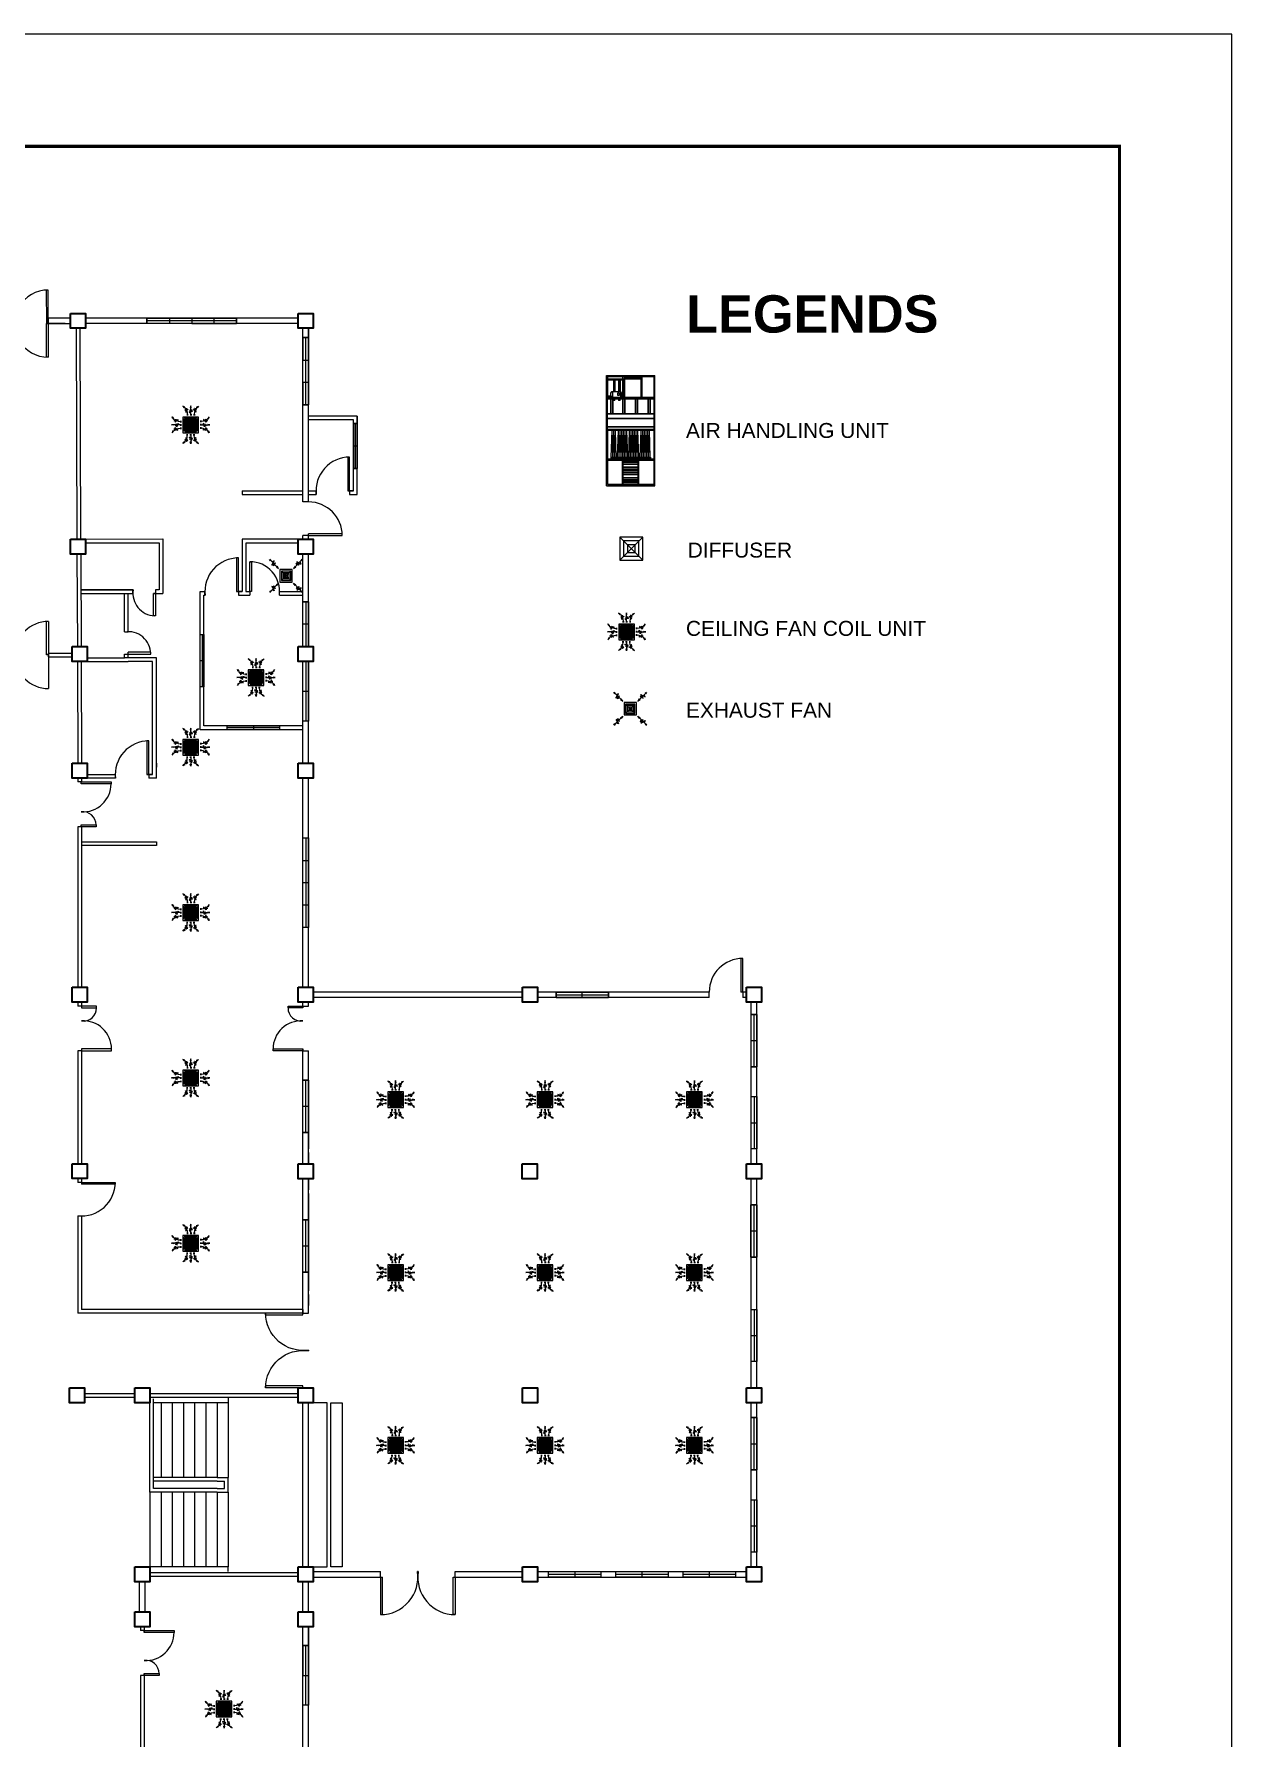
# Model space of a CAD drawing. Header units: millimetres. Extents: x 150 to 360, y 293 to 443.
# Drawn here: x 217.53 to 249.59, y 397.62 to 443.25 of the extents above; entities that cross this region are included whole.
import ezdxf

# ---------------------------------------------------------------- set-up
doc = ezdxf.new("R2010")
doc.units = ezdxf.units.MM
doc.header["$MEASUREMENT"] = 0
for name, color, linetype in [('.1', 1, 'Continuous'), ('AIR', 7, 'Continuous'), ('diffuser', 7, 'Continuous'), ('EQP', 7, 'Continuous'), ('Legends', 7, 'Continuous'), ('template', 7, 'Continuous')]:
    doc.layers.add(name, color=color, linetype=linetype)
doc.styles.get("Standard").update_dxf_attribs({"font": 'arial.ttf'})

# ---------------------------------------------------------------- blocks, each defined once
blk = doc.blocks.new('GRILL-C-IN')
at = {"layer": 'AIR', "ltscale": 3}
for p, q in [((-0.623, 0.601), (-0.674, 0.651)), ((-0.601, 0.623), (-0.651, 0.674)), ((-0.637, 0.637), (-0.3, 0.3)), ((0.637, 0.637), (0.3, 0.3)), ((0.601, 0.623), (0.651, 0.674)), ((0.623, 0.601), (0.674, 0.651)), ((-0.623, -0.601), (-0.674, -0.651)), ((-0.601, -0.623), (-0.651, -0.674)), ((-0.637, -0.637), (-0.3, -0.3)), ((0.637, -0.637), (0.3, -0.3)), ((0.601, -0.623), (0.651, -0.674)), ((0.623, -0.601), (0.674, -0.651))]:
    blk.add_line(p, q, dxfattribs=at)
at = {"layer": 'AIR'}
for p, q in [((-0.188, 0.187), (0.187, -0.188)), ((0.187, 0.187), (-0.188, -0.188))]:
    blk.add_line(p, q, dxfattribs=at)
at = {"layer": 'AIR', "ltscale": 3}
for points in [[(-0.362, 0.393), (-0.393, 0.362), (-0.3, 0.3)], [(0.393, 0.362), (0.362, 0.393), (0.3, 0.3)], [(-0.362, -0.393), (-0.393, -0.362), (-0.3, -0.3)], [(0.393, -0.362), (0.362, -0.393), (0.3, -0.3)]]:
    blk.add_lwpolyline(points, close=True, dxfattribs=at)
at = {"layer": 'AIR'}
for points in [[(-0.25, -0.25), (0.25, -0.25), (0.25, 0.25), (-0.25, 0.25)], [(-0.188, -0.188), (0.187, -0.188), (0.187, 0.187), (-0.188, 0.187)], [(-0.125, -0.125), (0.125, -0.125), (0.125, 0.125), (-0.125, 0.125)], [(-0.062, -0.062), (0.062, -0.062), (0.062, 0.062), (-0.062, 0.062)]]:
    blk.add_lwpolyline(points, close=True, dxfattribs=at)
at = {"layer": 'AIR', "ltscale": 3}
for points in [[(-0.441, 0.441), (-0.512, 0.404), (-0.432, 0.514), (-0.568, 0.43), (-0.477, 0.6), (-0.561, 0.561)], [(0.441, 0.441), (0.404, 0.512), (0.514, 0.432), (0.43, 0.568), (0.6, 0.477), (0.561, 0.561)], [(-0.441, -0.441), (-0.512, -0.404), (-0.432, -0.514), (-0.568, -0.43), (-0.477, -0.6), (-0.561, -0.561)], [(0.441, -0.441), (0.404, -0.512), (0.514, -0.432), (0.43, -0.568), (0.6, -0.477), (0.561, -0.561)]]:
    blk.add_spline(points, degree=3, dxfattribs=at)
for points in [[(-0.3, 0.3), (-0.362, 0.393), (-0.393, 0.362)], [(0.3, 0.3), (0.393, 0.362), (0.362, 0.393)], [(-0.3, -0.3), (-0.362, -0.393), (-0.393, -0.362)], [(0.3, -0.3), (0.393, -0.362), (0.362, -0.393)]]:
    blk.add_solid(points, dxfattribs=at)
blk = doc.blocks.new('FCU-13000P (CASSETTE SPLIT)')
at = {"layer": 'AIR', "ltscale": 3}
for p, q in [((0, 0.523), (0, 1)), ((-0.523, 0), (-1, 0)), ((-0.558, 0.193), (-0.487, 0.193)), ((-0.558, 0.162), (-0.487, 0.162)), ((-0.558, 0.016), (-0.487, 0.016)), ((-0.193, 0.558), (-0.193, 0.487)), ((-0.162, 0.558), (-0.162, 0.487)), ((-0.016, 0.558), (-0.016, 0.487)), ((0.016, 0.558), (0.016, 0.487)), ((0.162, 0.558), (0.162, 0.487)), ((0.193, 0.558), (0.193, 0.487)), ((0.558, 0.193), (0.487, 0.193)), ((0.558, 0.162), (0.487, 0.162)), ((0.558, 0.016), (0.487, 0.016)), ((0.523, 0), (1, 0)), ((-0.558, -0.016), (-0.487, -0.016)), ((-0.558, -0.162), (-0.487, -0.162)), ((-0.558, -0.193), (-0.487, -0.193)), ((-0.193, -0.558), (-0.193, -0.487)), ((-0.162, -0.558), (-0.162, -0.487)), ((-0.016, -0.558), (-0.016, -0.487)), ((0, -0.523), (0, -1)), ((0.016, -0.558), (0.016, -0.487)), ((0.162, -0.558), (0.162, -0.487)), ((0.193, -0.558), (0.193, -0.487)), ((0.558, -0.016), (0.487, -0.016)), ((0.558, -0.162), (0.487, -0.162)), ((0.558, -0.193), (0.487, -0.193))]:
    blk.add_line(p, q, dxfattribs=at)
at = {"layer": 'AIR'}
for p, q in [((0.295, -0.295), (-0.295, 0.295)), ((0.295, 0.295), (-0.295, -0.295))]:
    blk.add_line(p, q, dxfattribs=at)
at = {"layer": 'AIR', "ltscale": 3}
for points in [[(-0.335, 0.895), (-0.311, 0.932), (-0.416, 0.973)], [(-0.022, 0.89), (0.022, 0.89), (0, 1)], [(0.335, 0.895), (0.311, 0.932), (0.416, 0.973)], [(-0.89, 0.022), (-0.89, -0.022), (-1, 0)], [(-0.895, 0.335), (-0.932, 0.311), (-0.973, 0.416)], [(0.89, 0.022), (0.89, -0.022), (1, 0)], [(0.895, 0.335), (0.932, 0.311), (0.973, 0.416)], [(-0.895, -0.335), (-0.932, -0.311), (-0.973, -0.416)], [(-0.022, -0.89), (0.022, -0.89), (0, -1)], [(0.895, -0.335), (0.932, -0.311), (0.973, -0.416)], [(-0.335, -0.895), (-0.311, -0.932), (-0.416, -0.973)], [(0.335, -0.895), (0.311, -0.932), (0.416, -0.973)]]:
    blk.add_lwpolyline(points, close=True, dxfattribs=at)
at = {"layer": 'AIR'}
for points in [[(-0.323, 0.914, -0.171809), (-0.178, 0.558), (-0.178, 0.522)], [(0.323, 0.914, 0.171809), (0.178, 0.558), (0.178, 0.522)], [(-0.914, 0.323, 0.171809), (-0.558, 0.178), (-0.522, 0.178)], [(0.914, 0.323, -0.171809), (0.558, 0.178), (0.522, 0.178)], [(-0.914, -0.323, -0.171809), (-0.558, -0.178), (-0.522, -0.178)], [(-0.323, -0.914, 0.171809), (-0.178, -0.558), (-0.178, -0.522)], [(0.323, -0.914, -0.171809), (0.178, -0.558), (0.178, -0.522)], [(0.914, -0.323, 0.171809), (0.558, -0.178), (0.522, -0.178)]]:
    blk.add_lwpolyline(points, format="xyb", dxfattribs=at)
for points in [[(-0.41, -0.41), (0.41, -0.41), (0.41, 0.41), (-0.41, 0.41)], [(-0.373, 0.31), (-0.348, 0.31), (-0.348, -0.31), (-0.373, -0.31)], [(-0.31, 0.372), (0.31, 0.372), (0.31, 0.348), (-0.31, 0.348)], [(-0.26, -0.26), (0.26, -0.26), (0.26, 0.26), (-0.26, 0.26)], [(-0.21, -0.21), (0.21, -0.21), (0.21, 0.21), (-0.21, 0.21)], [(-0.16, -0.16), (0.16, -0.16), (0.16, 0.16), (-0.16, 0.16)], [(-0.11, -0.11), (0.11, -0.11), (0.11, 0.11), (-0.11, 0.11)], [(-0.06, -0.06), (0.06, -0.06), (0.06, 0.06), (-0.06, 0.06)], [(0.372, 0.31), (0.348, 0.31), (0.348, -0.31), (0.372, -0.31)], [(-0.31, -0.373), (0.31, -0.373), (0.31, -0.348), (-0.31, -0.348)]]:
    blk.add_lwpolyline(points, close=True, dxfattribs=at)
blk.add_lwpolyline([(-0.26, -0.31), (0.26, -0.31, 0.414214), (0.31, -0.26), (0.31, 0.26, 0.414214), (0.26, 0.31), (-0.26, 0.31, 0.414214), (-0.31, 0.26), (-0.31, -0.26, 0.414214)], format="xyb", close=True, dxfattribs=at)
at = {"layer": 'AIR', "ltscale": 3}
for points in [[(-0.84, 0.268), (-0.852, 0.231), (-0.882, 0.134), (-0.704, 0.422), (-0.903, -0.005), (-0.645, 0.358), (-0.678, 0.239), (-0.69, 0.199)], [(-0.268, 0.84), (-0.231, 0.852), (-0.134, 0.882), (-0.422, 0.704), (0.005, 0.903), (-0.358, 0.645), (-0.239, 0.678), (-0.199, 0.69)], [(0.268, 0.84), (0.231, 0.852), (0.134, 0.882), (0.422, 0.704), (-0.005, 0.903), (0.358, 0.645), (0.239, 0.678), (0.199, 0.69)], [(0.84, 0.268), (0.852, 0.231), (0.882, 0.134), (0.704, 0.422), (0.903, -0.005), (0.645, 0.358), (0.678, 0.239), (0.69, 0.199)], [(-0.84, -0.268), (-0.852, -0.231), (-0.882, -0.134), (-0.704, -0.422), (-0.903, 0.005), (-0.645, -0.358), (-0.678, -0.239), (-0.69, -0.199)], [(-0.268, -0.84), (-0.231, -0.852), (-0.134, -0.882), (-0.422, -0.704), (0.005, -0.903), (-0.358, -0.645), (-0.239, -0.678), (-0.199, -0.69)], [(0.268, -0.84), (0.231, -0.852), (0.134, -0.882), (0.422, -0.704), (-0.005, -0.903), (0.358, -0.645), (0.239, -0.678), (0.199, -0.69)], [(0.84, -0.268), (0.852, -0.231), (0.882, -0.134), (0.704, -0.422), (0.903, 0.005), (0.645, -0.358), (0.678, -0.239), (0.69, -0.199)]]:
    blk.add_open_spline(points, degree=3, knots=[0.0032834, 0.0032834, 0.0032834, 0.0032834, 0.0712567, 0.1924075, 0.3347111, 0.5062145, 0.5813292, 0.5813292, 0.5813292, 0.5813292], dxfattribs=at)
for points in [[(-0.8, 0), (-0.776, -0.077), (-0.755, 0.058), (-0.718, -0.098), (-0.663, 0.087), (-0.631, 0)], [(0, 0.8), (0.077, 0.776), (-0.058, 0.755), (0.098, 0.718), (-0.087, 0.663), (0, 0.631)], [(0.8, 0), (0.776, -0.077), (0.755, 0.058), (0.718, -0.098), (0.663, 0.087), (0.631, 0)], [(0, -0.8), (0.077, -0.776), (-0.058, -0.755), (0.098, -0.718), (-0.087, -0.663), (0, -0.631)]]:
    blk.add_spline(points, degree=3, dxfattribs=at)
for points in [[(-0.416, 0.973), (-0.335, 0.895), (-0.311, 0.932)], [(0, 1), (-0.022, 0.89), (0.022, 0.89)], [(0.416, 0.973), (0.335, 0.895), (0.311, 0.932)], [(-1, 0), (-0.89, 0.022), (-0.89, -0.022)], [(-0.973, 0.416), (-0.895, 0.335), (-0.932, 0.311)], [(1, 0), (0.89, 0.022), (0.89, -0.022)], [(0.973, 0.416), (0.895, 0.335), (0.932, 0.311)], [(-0.973, -0.416), (-0.895, -0.335), (-0.932, -0.311)], [(0, -1), (-0.022, -0.89), (0.022, -0.89)], [(0.973, -0.416), (0.895, -0.335), (0.932, -0.311)], [(-0.416, -0.973), (-0.335, -0.895), (-0.311, -0.932)], [(0.416, -0.973), (0.335, -0.895), (0.311, -0.932)]]:
    blk.add_solid(points, dxfattribs=at)
blk = doc.blocks.new('AC-S-12')
at = {"layer": 'diffuser'}
for p, q in [((-0.15, 0.15), (0.15, -0.15)), ((0.15, 0.15), (-0.15, -0.15)), ((-0.15, 0.15), (-0.15, -0.15)), ((0.15, 0.15), (-0.15, 0.15)), ((-0.1, 0.1), (-0.1, -0.1)), ((0.1, 0.1), (-0.1, 0.1)), ((-0.05, 0.05), (-0.05, -0.05)), ((0.05, 0.05), (-0.05, 0.05)), ((0.05, -0.05), (0.05, 0.05)), ((0.1, -0.1), (0.1, 0.1)), ((0.15, -0.15), (0.15, 0.15)), ((-0.15, -0.15), (0.15, -0.15)), ((-0.1, -0.1), (0.1, -0.1)), ((-0.05, -0.05), (0.05, -0.05))]:
    blk.add_line(p, q, dxfattribs=at)
for points in [[(-0.358, 0.358, 0, 0.0447, 0), (-0.295, 0.295, 0, 0, 0), (-0.15, 0.15, 0, 0, 0)], [(0.358, 0.358, 0, 0.0447, 0), (0.295, 0.295, 0, 0, 0), (0.15, 0.15, 0, 0, 0)], [(-0.358, -0.358, 0, 0.0447, 0), (-0.295, -0.295, 0, 0, 0), (-0.15, -0.15, 0, 0, 0)], [(0.358, -0.358, 0, 0.0447, 0), (0.295, -0.295, 0, 0, 0), (0.15, -0.15, 0, 0, 0)]]:
    blk.add_lwpolyline(points, format="xyseb", dxfattribs=at)
blk = doc.blocks.new('fcu')
at = {"layer": 'diffuser', "xscale": 2.052644456280903, "yscale": 2.052644456280903, "zscale": 2.052644456280903}
blk.add_blockref('AC-S-12', (0, 0), dxfattribs=at)

msp = doc.modelspace()

# ---------------------------------------------------------------- hatches: boundary and pattern name
at = {"layer": 'EQP'}
for points in [[(233.335, 434.062), (233.773, 434.062), (233.773, 434.035), (233.335, 434.035)], [(233.307, 433.853), (233.307, 433.545), (233.287, 433.545), (233.287, 433.853)]]:
    msp.add_hatch(color=256, dxfattribs=at).paths.add_polyline_path(points)

# ---------------------------------------------------------------- linework, layer by layer
at = {"layer": '.1', "color": 0}
msp.add_line((249.594, 443.251), (150.318, 443.251), dxfattribs=at)
at = {"color": 8, "lineweight": 13}
for p, q in [((217.907, 436.396), (217.857, 436.396)), ((217.857, 436.396), (217.858, 435.496)), ((217.907, 435.496), (217.907, 436.396)), ((217.858, 435.496), (217.907, 435.496)), ((217.858, 434.595), (217.858, 435.495)), ((217.858, 435.495), (217.908, 435.495)), ((217.907, 435.545), (217.907, 435.446)), ((217.907, 435.446), (217.907, 434.596)), ((217.908, 435.495), (217.908, 434.595)), ((217.908, 434.595), (217.858, 434.595)), ((225.977, 431.92), (225.927, 431.92)), ((225.927, 431.92), (225.927, 431.02)), ((225.977, 431.02), (225.977, 431.92)), ((225.777, 429.87), (224.877, 429.87)), ((225.777, 429.82), (225.777, 429.87)), ((224.877, 429.82), (225.777, 429.82)), ((223.002, 429.22), (222.952, 429.22)), ((222.952, 429.22), (222.952, 428.32)), ((223.002, 428.32), (223.002, 429.22)), ((223.302, 428.32), (223.302, 429.12)), ((223.302, 429.12), (223.352, 429.12)), ((223.352, 429.12), (223.352, 428.32)), ((220.777, 428.27), (220.727, 428.27)), ((220.727, 427.67), (220.727, 428.27)), ((220.777, 428.27), (220.777, 427.67)), ((223.352, 428.32), (223.302, 428.32)), ((220.777, 427.67), (220.727, 427.67)), ((217.864, 426.621), (217.864, 427.521)), ((217.914, 427.521), (217.914, 426.621)), ((220.652, 426.695), (220.052, 426.695)), ((220.652, 426.645), (220.652, 426.695)), ((217.914, 426.621), (217.864, 426.621)), ((217.914, 426.571), (217.914, 426.671)), ((217.914, 426.621), (217.914, 425.721)), ((220.052, 426.645), (220.652, 426.645)), ((220.602, 424.32), (220.552, 424.32)), ((220.552, 424.32), (220.552, 423.42)), ((220.602, 423.42), (220.602, 424.32)), ((220.602, 423.42), (220.552, 423.42)), ((218.802, 422.422), (218.802, 422.42)), ((236.502, 418.495), (236.452, 418.495)), ((236.452, 418.495), (236.452, 417.595)), ((236.502, 417.595), (236.502, 418.495)), ((218.802, 412.497), (219.702, 412.497)), ((219.702, 412.447), (218.802, 412.447)), ((219.702, 412.497), (219.702, 412.447)), ((226.802, 401.92), (226.802, 400.92)), ((226.852, 400.92), (226.852, 401.92)), ((228.752, 400.92), (228.752, 401.92)), ((228.802, 401.92), (228.802, 400.92)), ((226.802, 400.92), (226.852, 400.92)), ((228.802, 400.92), (228.752, 400.92))]:
    msp.add_line(p, q, dxfattribs=at)
at = {"color": 8, "lineweight": 25}
for p, q in [((217.858, 435.495), (218.502, 435.495)), ((218.358, 435.645), (217.908, 435.645)), ((218.502, 435.645), (217.908, 435.645)), ((217.908, 435.645), (217.908, 435.495)), ((218.358, 435.495), (217.908, 435.495)), ((218.652, 435.37), (218.676, 429.72)), ((218.752, 435.371), (218.776, 429.72)), ((224.602, 435.645), (218.902, 435.645)), ((224.602, 435.495), (218.902, 435.495)), ((224.727, 430.72), (224.727, 435.37)), ((224.877, 430.72), (224.877, 435.37)), ((224.877, 435.37), (224.877, 435.12)), ((226.177, 433.02), (224.877, 433.02)), ((226.077, 432.92), (224.877, 432.92)), ((226.077, 431.02), (226.077, 432.92)), ((226.177, 430.92), (226.177, 433.02)), ((223.102, 431.02), (224.727, 431.02)), ((223.102, 431.02), (223.102, 430.921)), ((223.102, 430.921), (224.727, 430.92)), ((224.877, 431.02), (225.077, 431.02)), ((224.877, 430.92), (225.082, 430.92)), ((225.077, 430.92), (225.077, 431.02)), ((225.927, 431.02), (226.077, 431.02)), ((226.077, 431.02), (225.977, 431.02)), ((225.977, 431.02), (225.977, 430.92)), ((225.977, 430.92), (226.177, 430.92)), ((224.877, 430.72), (224.727, 430.72)), ((224.877, 429.72), (224.877, 429.87)), ((218.776, 429.72), (220.977, 429.729)), ((218.902, 429.621), (220.877, 429.629)), ((220.877, 429.629), (220.877, 428.37)), ((220.977, 429.729), (220.977, 428.27)), ((224.602, 429.72), (223.102, 429.72)), ((223.102, 429.72), (223.102, 428.32)), ((224.602, 429.62), (223.202, 429.62)), ((223.202, 429.62), (223.202, 428.32)), ((224.727, 429.72), (224.727, 429.82)), ((224.877, 429.82), (224.727, 429.82)), ((218.678, 429.32), (218.688, 426.845)), ((218.778, 429.32), (218.788, 426.845)), ((218.778, 429.32), (218.782, 428.37)), ((224.727, 426.845), (224.727, 429.32)), ((224.877, 426.845), (224.877, 429.32)), ((218.782, 428.37), (220.185, 428.37)), ((220.185, 428.37), (218.782, 428.37)), ((218.782, 428.27), (220.177, 428.27)), ((219.952, 427.245), (219.952, 428.27)), ((220.052, 427.245), (220.052, 428.27)), ((220.177, 428.27), (220.177, 428.37)), ((220.727, 428.27), (220.977, 428.27)), ((220.877, 428.37), (220.777, 428.37)), ((220.877, 428.37), (220.777, 428.37)), ((220.777, 428.37), (220.777, 428.27)), ((221.977, 424.62), (221.977, 428.32)), ((221.977, 428.32), (222.102, 428.32)), ((222.077, 424.72), (222.077, 428.22)), ((222.077, 428.22), (222.107, 428.22)), ((222.077, 428.22), (222.107, 428.22)), ((222.102, 428.22), (222.102, 428.32)), ((223.102, 428.32), (223.002, 428.32)), ((223.002, 428.32), (223.002, 428.22)), ((223.002, 428.22), (223.302, 428.22)), ((223.202, 428.32), (223.302, 428.32)), ((223.302, 428.32), (223.302, 428.22)), ((224.096, 428.22), (224.727, 428.22)), ((224.102, 428.32), (224.727, 428.32)), ((219.952, 427.245), (220.052, 427.245)), ((220.052, 426.545), (220.052, 426.695)), ((217.914, 426.671), (218.552, 426.671)), ((217.914, 426.571), (218.552, 426.571)), ((218.69, 426.445), (218.702, 423.72)), ((218.79, 426.445), (218.791, 426.295)), ((218.79, 426.445), (218.802, 423.721)), ((218.952, 426.545), (219.952, 426.545)), ((218.952, 426.445), (220.052, 426.445)), ((219.952, 426.545), (219.952, 426.645)), ((219.952, 426.545), (219.952, 426.645)), ((219.952, 426.645), (220.052, 426.645)), ((220.052, 426.545), (219.952, 426.545)), ((220.802, 426.545), (220.052, 426.545)), ((220.702, 426.445), (220.052, 426.445)), ((220.702, 423.42), (220.702, 426.445)), ((220.802, 423.32), (220.802, 426.545)), ((224.727, 423.72), (224.727, 426.445)), ((224.877, 423.72), (224.877, 426.445)), ((224.727, 424.62), (221.977, 424.62)), ((224.727, 424.72), (222.077, 424.72)), ((224.727, 423.72), (224.727, 424.67)), ((218.702, 423.32), (218.702, 423.22)), ((218.802, 423.22), (218.702, 423.22)), ((218.802, 423.32), (218.802, 423.22)), ((218.952, 423.42), (219.702, 423.42)), ((219.707, 423.32), (218.952, 423.32)), ((219.702, 423.42), (219.702, 423.32)), ((220.702, 423.42), (220.602, 423.42)), ((220.602, 423.42), (220.602, 423.32)), ((220.802, 423.32), (220.602, 423.32)), ((224.727, 417.72), (224.727, 423.32)), ((224.727, 423.17), (224.727, 423.32)), ((224.877, 417.72), (224.877, 423.32)), ((224.877, 423.22), (224.877, 423.32)), ((218.702, 422.02), (218.702, 417.72)), ((218.802, 422.02), (218.702, 422.02)), ((218.802, 422.02), (218.802, 417.72)), ((218.802, 421.621), (220.802, 421.621)), ((220.802, 421.521), (218.802, 421.521)), ((220.802, 421.621), (220.802, 421.521)), ((230.602, 417.595), (225.002, 417.595)), ((235.602, 417.595), (231.002, 417.595)), ((235.602, 417.445), (235.602, 417.595)), ((236.602, 417.595), (236.502, 417.595)), ((236.502, 417.595), (236.502, 417.445)), ((218.702, 417.32), (218.702, 417.22)), ((218.802, 417.22), (218.702, 417.22)), ((218.802, 417.32), (218.802, 417.17)), ((218.802, 417.32), (218.802, 417.22)), ((224.727, 417.17), (224.727, 417.32)), ((224.727, 417.22), (224.877, 417.22)), ((224.877, 417.22), (224.877, 417.32)), ((230.602, 417.445), (225.002, 417.445)), ((235.602, 417.445), (231.002, 417.445)), ((236.602, 417.445), (236.502, 417.445)), ((236.727, 412.995), (236.727, 417.32)), ((236.877, 412.995), (236.877, 417.32)), ((218.702, 416.02), (218.702, 412.997)), ((218.802, 416.02), (218.702, 416.02)), ((218.802, 416.07), (218.802, 412.997)), ((224.727, 412.995), (224.727, 416.07)), ((224.727, 416.02), (224.877, 416.02)), ((224.877, 412.995), (224.877, 416.02)), ((218.702, 412.597), (218.702, 412.497)), ((218.802, 412.597), (218.802, 412.497)), ((224.727, 408.995), (224.727, 412.595)), ((224.877, 408.995), (224.877, 412.595)), ((236.727, 406.995), (236.727, 412.595)), ((236.877, 406.995), (236.877, 412.595)), ((218.802, 412.497), (218.702, 412.497)), ((218.702, 411.602), (218.702, 408.995)), ((218.702, 411.597), (218.802, 411.597)), ((218.802, 411.597), (218.802, 409.095)), ((224.727, 409.095), (218.802, 409.095)), ((224.727, 408.995), (218.802, 408.995)), ((224.727, 408.995), (224.877, 408.995)), ((218.877, 406.845), (220.227, 406.845)), ((218.877, 406.745), (220.227, 406.745)), ((220.627, 406.845), (224.602, 406.845)), ((220.627, 406.745), (224.602, 406.745)), ((224.727, 402.195), (224.727, 406.595)), ((224.877, 402.195), (224.877, 406.595)), ((236.727, 402.195), (236.727, 406.595)), ((236.877, 402.195), (236.877, 406.595)), ((220.627, 402.045), (224.602, 402.045)), ((225.002, 402.07), (226.802, 402.07)), ((226.802, 401.92), (226.802, 402.07)), ((228.802, 402.07), (230.602, 402.07)), ((228.802, 401.92), (228.802, 402.07)), ((231.002, 402.07), (236.602, 402.07)), ((220.352, 400.993), (220.352, 401.795)), ((220.502, 400.993), (220.502, 401.795)), ((220.627, 401.945), (224.602, 401.945)), ((224.727, 400.993), (224.727, 401.795)), ((224.877, 400.993), (224.877, 401.795)), ((225.002, 401.92), (226.852, 401.92)), ((228.752, 401.92), (230.602, 401.92)), ((231.002, 401.92), (236.602, 401.92)), ((220.377, 400.593), (220.377, 400.493)), ((220.477, 400.493), (220.377, 400.493)), ((220.477, 400.593), (220.477, 400.443)), ((220.477, 400.593), (220.477, 400.493)), ((224.727, 394.993), (224.727, 400.593)), ((224.877, 394.993), (224.877, 400.593)), ((224.877, 400.593), (224.877, 400.093)), ((220.477, 399.343), (220.477, 394.993)), ((220.377, 399.293), (220.377, 394.993)), ((220.477, 399.293), (220.377, 399.293))]:
    msp.add_line(p, q, dxfattribs=at)
at = {"color": 8, "lineweight": 9}
for p, q in [((221.752, 435.645), (220.552, 435.645)), ((220.552, 435.645), (220.552, 435.495)), ((222.952, 435.57), (220.552, 435.57)), ((221.152, 435.645), (221.152, 435.495)), ((221.752, 435.645), (221.752, 435.495)), ((221.752, 435.495), (222.952, 435.495)), ((222.352, 435.495), (222.352, 435.645)), ((222.952, 435.495), (222.952, 435.645)), ((224.877, 435.12), (224.727, 435.12)), ((224.727, 435.12), (224.727, 434.52)), ((224.802, 433.32), (224.802, 435.12)), ((224.727, 434.52), (224.877, 434.52)), ((224.877, 434.52), (224.877, 433.92)), ((224.877, 433.92), (224.727, 433.92)), ((224.727, 433.92), (224.727, 433.32)), ((224.727, 433.32), (224.877, 433.32)), ((226.177, 432.82), (226.077, 432.82)), ((226.077, 432.82), (226.077, 431.62)), ((226.127, 432.82), (226.127, 431.62)), ((226.077, 432.22), (226.177, 432.22)), ((226.077, 431.62), (226.177, 431.62)), ((224.467, 429.62), (223.967, 429.62)), ((224.877, 428.045), (224.727, 428.045)), ((224.802, 428.045), (224.802, 426.845)), ((224.877, 426.845), (224.877, 428.045)), ((221.977, 426.47), (221.977, 427.17)), ((221.977, 427.17), (222.077, 427.17)), ((222.027, 427.17), (222.027, 425.77)), ((222.077, 427.17), (222.077, 425.77)), ((224.877, 427.445), (224.727, 427.445)), ((221.977, 426.47), (222.077, 426.47)), ((224.802, 426.445), (224.802, 424.845)), ((224.877, 426.445), (224.877, 424.845)), ((222.077, 425.77), (221.977, 425.77)), ((224.877, 425.645), (224.727, 425.645)), ((222.702, 424.62), (222.702, 424.72)), ((224.102, 424.67), (222.702, 424.67)), ((224.102, 424.62), (222.702, 424.62)), ((223.402, 424.72), (224.102, 424.72)), ((223.402, 424.72), (223.402, 424.62)), ((224.102, 424.72), (224.102, 424.62)), ((224.877, 424.845), (224.727, 424.845)), ((224.727, 420.52), (224.727, 421.72)), ((224.727, 421.72), (224.877, 421.72)), ((224.802, 421.72), (224.802, 419.32)), ((224.727, 421.12), (224.877, 421.12)), ((224.877, 420.52), (224.727, 420.52)), ((224.877, 420.52), (224.877, 419.32)), ((224.877, 419.92), (224.727, 419.92)), ((224.877, 419.32), (224.727, 419.32)), ((231.502, 417.595), (231.502, 417.445)), ((232.202, 417.445), (232.202, 417.595)), ((232.902, 417.445), (232.902, 417.595)), ((231.502, 417.52), (232.902, 417.52)), ((231.502, 417.445), (232.902, 417.445)), ((236.877, 416.995), (236.727, 416.995)), ((236.802, 415.595), (236.802, 416.995)), ((236.727, 416.295), (236.877, 416.295)), ((236.727, 415.595), (236.877, 415.595)), ((224.877, 415.233), (224.727, 415.233)), ((224.802, 413.833), (224.802, 415.233)), ((224.727, 414.533), (224.877, 414.533)), ((224.877, 414.495), (224.877, 414.195)), ((236.717, 414.495), (236.717, 414.195)), ((236.727, 414.795), (236.877, 414.795)), ((236.802, 414.795), (236.802, 413.395)), ((224.877, 414.095), (224.877, 413.395)), ((236.717, 414.095), (236.717, 413.395)), ((236.727, 414.095), (236.877, 414.095)), ((224.727, 413.833), (224.877, 413.833)), ((224.877, 413.295), (224.877, 412.995)), ((236.877, 413.395), (236.727, 413.395)), ((224.877, 412.595), (224.877, 412.295)), ((224.877, 412.195), (224.877, 411.495)), ((236.877, 411.895), (236.727, 411.895)), ((236.802, 410.495), (236.802, 411.895)), ((224.877, 411.495), (224.727, 411.495)), ((224.802, 410.095), (224.802, 411.495)), ((224.877, 411.395), (224.877, 411.095)), ((236.717, 411.395), (236.717, 411.095)), ((236.727, 411.195), (236.877, 411.195)), ((224.727, 410.795), (224.877, 410.795)), ((224.877, 410.695), (224.877, 410.395)), ((224.877, 410.295), (224.877, 409.595)), ((236.727, 410.495), (236.877, 410.495)), ((224.727, 410.095), (224.877, 410.095)), ((224.877, 409.495), (224.877, 409.195)), ((236.727, 409.095), (236.877, 409.095)), ((236.802, 409.095), (236.802, 407.695)), ((236.727, 408.395), (236.877, 408.395)), ((236.877, 407.695), (236.727, 407.695)), ((220.727, 406.595), (220.727, 406.695)), ((222.727, 406.72), (222.727, 406.595)), ((220.627, 404.195), (220.627, 406.595)), ((220.727, 404.295), (220.727, 406.595)), ((222.727, 406.595), (220.727, 406.595)), ((220.927, 406.595), (220.927, 404.595)), ((221.227, 406.595), (221.227, 404.595)), ((221.527, 406.595), (221.527, 404.595)), ((221.827, 406.595), (221.827, 404.595)), ((222.127, 406.595), (222.127, 404.595)), ((222.427, 406.595), (222.427, 404.595)), ((222.727, 406.595), (222.727, 404.595)), ((225.377, 406.595), (225.002, 406.595)), ((225.377, 402.195), (225.377, 406.595)), ((225.477, 402.195), (225.477, 406.595)), ((225.477, 406.595), (225.777, 406.595)), ((225.777, 406.595), (225.777, 402.195)), ((236.877, 406.195), (236.727, 406.195)), ((236.802, 404.795), (236.802, 406.195)), ((236.727, 405.495), (236.877, 405.495)), ((236.727, 404.795), (236.877, 404.795)), ((222.427, 404.595), (220.727, 404.595)), ((222.427, 404.495), (220.727, 404.495)), ((222.427, 404.595), (222.727, 404.595)), ((222.427, 404.495), (222.627, 404.495)), ((222.627, 404.295), (222.627, 404.495)), ((222.727, 404.495), (222.727, 404.595)), ((222.727, 404.295), (222.727, 404.495)), ((222.427, 404.195), (220.627, 404.195)), ((220.627, 404.195), (220.627, 402.195)), ((222.427, 404.295), (220.727, 404.295)), ((220.927, 404.195), (220.927, 402.195)), ((221.227, 404.195), (221.227, 402.195)), ((221.527, 404.195), (221.527, 402.195)), ((221.827, 404.195), (221.827, 402.195)), ((222.127, 404.195), (222.127, 402.195)), ((222.427, 404.295), (222.627, 404.295)), ((222.427, 404.195), (222.427, 402.195)), ((222.427, 404.195), (222.727, 404.195)), ((222.727, 404.195), (222.727, 404.295)), ((222.727, 404.195), (222.727, 402.195)), ((236.727, 403.995), (236.877, 403.995)), ((236.802, 403.995), (236.802, 402.595)), ((236.727, 403.295), (236.877, 403.295)), ((236.877, 402.595), (236.727, 402.595)), ((222.727, 402.195), (220.627, 402.195)), ((222.727, 402.07), (222.727, 402.195)), ((224.877, 402.195), (225.377, 402.195)), ((225.777, 402.195), (225.477, 402.195)), ((231.302, 401.92), (231.302, 402.07)), ((232.002, 402.07), (232.002, 401.92)), ((232.702, 402.07), (232.702, 401.92)), ((232.702, 402.07), (233.102, 402.07)), ((233.102, 401.92), (233.102, 402.07)), ((233.802, 402.07), (233.802, 401.92)), ((234.502, 402.07), (234.502, 401.92)), ((234.902, 401.92), (234.902, 402.07)), ((235.602, 402.07), (235.602, 401.92)), ((236.302, 402.07), (236.302, 401.92)), ((232.702, 401.995), (231.302, 401.995)), ((234.502, 401.995), (233.102, 401.995)), ((236.302, 401.995), (234.902, 401.995)), ((224.877, 400.093), (224.727, 400.093)), ((224.727, 400.093), (224.727, 399.293)), ((224.802, 398.493), (224.802, 400.093)), ((224.727, 399.293), (224.877, 399.293)), ((224.877, 399.293), (224.877, 398.493)), ((224.877, 398.493), (224.727, 398.493))]:
    msp.add_line(p, q, dxfattribs=at)
at = {"color": 8, "lineweight": -2}
for p, q in [((226.177, 433.02), (226.177, 432.82)), ((225.082, 430.92), (225.077, 430.92)), ((220.877, 429.729), (220.877, 429.729)), ((222.107, 428.22), (222.102, 428.22)), ((222.952, 428.32), (223.102, 428.32)), ((219.952, 427.387), (219.952, 427.395)), ((218.69, 426.445), (218.691, 426.345)), ((220.802, 423.721), (220.802, 423.621)), ((220.552, 423.42), (220.702, 423.42)), ((236.602, 417.595), (236.452, 417.595)), ((236.717, 413.295), (236.717, 412.995)), ((218.802, 412.597), (218.802, 412.447)), ((218.702, 411.602), (218.702, 411.597)), ((218.802, 408.995), (218.702, 408.995)), ((224.727, 408.995), (223.727, 408.995)), ((224.727, 409.095), (224.727, 408.995)), ((224.727, 406.995), (223.727, 406.995)), ((227.791, 402.07), (227.813, 402.07)), ((227.813, 402.07), (227.791, 402.07))]:
    msp.add_line(p, q, dxfattribs=at)
at = {"color": 8, "lineweight": 35}
for points in [[(218.502, 435.77), (218.902, 435.77), (218.902, 435.37), (218.502, 435.37)], [(224.602, 435.77), (225.002, 435.77), (225.002, 435.37), (224.602, 435.37)], [(218.502, 429.72), (218.902, 429.72), (218.902, 429.32), (218.502, 429.32)], [(224.602, 429.72), (225.002, 429.72), (225.002, 429.32), (224.602, 429.32)], [(218.552, 426.845), (218.952, 426.845), (218.952, 426.445), (218.552, 426.445)], [(224.602, 426.845), (225.002, 426.845), (225.002, 426.445), (224.602, 426.445)], [(218.552, 423.72), (218.952, 423.72), (218.952, 423.32), (218.552, 423.32)], [(224.602, 423.72), (225.002, 423.72), (225.002, 423.32), (224.602, 423.32)], [(218.552, 417.72), (218.952, 417.72), (218.952, 417.32), (218.552, 417.32)], [(224.602, 417.72), (225.002, 417.72), (225.002, 417.32), (224.602, 417.32)], [(230.602, 417.72), (231.002, 417.72), (231.002, 417.32), (230.602, 417.32)], [(236.602, 417.72), (237.002, 417.72), (237.002, 417.32), (236.602, 417.32)], [(218.552, 412.997), (218.952, 412.997), (218.952, 412.597), (218.552, 412.597)], [(224.602, 412.995), (225.002, 412.995), (225.002, 412.595), (224.602, 412.595)], [(230.597, 412.995), (230.997, 412.995), (230.997, 412.595), (230.597, 412.595)], [(236.602, 412.995), (237.002, 412.995), (237.002, 412.595), (236.602, 412.595)], [(218.477, 406.995), (218.877, 406.995), (218.877, 406.595), (218.477, 406.595)], [(220.227, 406.995), (220.627, 406.995), (220.627, 406.595), (220.227, 406.595)], [(224.602, 406.995), (225.002, 406.995), (225.002, 406.595), (224.602, 406.595)], [(230.602, 406.995), (231.002, 406.995), (231.002, 406.595), (230.602, 406.595)], [(236.602, 406.995), (237.002, 406.995), (237.002, 406.595), (236.602, 406.595)], [(220.227, 402.195), (220.627, 402.195), (220.627, 401.795), (220.227, 401.795)], [(224.602, 402.195), (225.002, 402.195), (225.002, 401.795), (224.602, 401.795)], [(230.602, 402.195), (231.002, 402.195), (231.002, 401.795), (230.602, 401.795)], [(236.602, 402.195), (237.002, 402.195), (237.002, 401.795), (236.602, 401.795)], [(220.227, 400.993), (220.627, 400.993), (220.627, 400.593), (220.227, 400.593)], [(224.602, 400.993), (225.002, 400.993), (225.002, 400.593), (224.602, 400.593)]]:
    msp.add_lwpolyline(points, close=True, dxfattribs=at)
at = {"color": 8, "lineweight": 9}
for points in [[(220.552, 435.645), (222.952, 435.645), (222.952, 435.495), (220.552, 435.495)], [(224.727, 435.12), (224.877, 435.12), (224.877, 433.32), (224.727, 433.32)], [(226.077, 432.82), (226.177, 432.82), (226.177, 431.62), (226.077, 431.62)], [(224.727, 428.045), (224.877, 428.045), (224.877, 426.845), (224.727, 426.845)], [(221.977, 427.17), (222.077, 427.17), (222.077, 425.77), (221.977, 425.77)], [(224.727, 426.445), (224.877, 426.445), (224.877, 424.845), (224.727, 424.845)], [(222.702, 424.72), (224.102, 424.72), (224.102, 424.62), (222.702, 424.62)], [(224.727, 421.72), (224.877, 421.72), (224.877, 419.32), (224.727, 419.32)], [(231.502, 417.595), (232.902, 417.595), (232.902, 417.445), (231.502, 417.445)], [(236.727, 416.995), (236.877, 416.995), (236.877, 415.595), (236.727, 415.595)], [(224.727, 415.233), (224.877, 415.233), (224.877, 413.833), (224.727, 413.833)], [(236.727, 414.795), (236.877, 414.795), (236.877, 413.395), (236.727, 413.395)], [(236.717, 411.895), (236.877, 411.895), (236.877, 410.495), (236.717, 410.495)], [(224.727, 411.495), (224.877, 411.495), (224.877, 410.095), (224.727, 410.095)], [(236.727, 409.095), (236.877, 409.095), (236.877, 407.695), (236.727, 407.695)], [(236.727, 406.195), (236.877, 406.195), (236.877, 404.795), (236.727, 404.795)], [(236.727, 403.995), (236.877, 403.995), (236.877, 402.595), (236.727, 402.595)], [(231.302, 402.07), (232.702, 402.07), (232.702, 401.92), (231.302, 401.92)], [(233.102, 402.07), (234.502, 402.07), (234.502, 401.92), (233.102, 401.92)], [(234.902, 402.07), (236.302, 402.07), (236.302, 401.92), (234.902, 401.92)], [(224.727, 400.093), (224.877, 400.093), (224.877, 398.493), (224.727, 398.493)]]:
    msp.add_lwpolyline(points, close=True, dxfattribs=at)
at = {"color": 8, "lineweight": 13, "ltscale": 0.03}
for points in [[(218.791, 423.17), (218.791, 423.22), (219.591, 423.22), (219.591, 423.17)], [(218.791, 422.02), (218.791, 422.07), (219.191, 422.07), (219.191, 422.02)], [(218.802, 417.22), (218.802, 417.17), (219.202, 417.17), (219.202, 417.22)], [(224.727, 417.22), (224.727, 417.17), (224.327, 417.17), (224.327, 417.22)], [(218.802, 416.07), (218.802, 416.02), (219.602, 416.02), (219.602, 416.07)], [(224.727, 416.07), (224.727, 416.02), (223.927, 416.02), (223.927, 416.07)], [(220.477, 400.443), (220.477, 400.493), (221.277, 400.493), (221.277, 400.443)], [(220.477, 399.293), (220.477, 399.343), (220.877, 399.343), (220.877, 399.293)]]:
    msp.add_lwpolyline(points, close=True, dxfattribs=at)
at = {"color": 8, "lineweight": 13}
msp.add_lwpolyline([(224.727, 406.995), (224.727, 407.045), (223.727, 407.045), (223.727, 406.995, -0.459034), (224.877, 407.983), (224.877, 408.006), (224.877, 407.983), (224.877, 408.006, -0.459034), (223.727, 408.995), (223.727, 408.945), (224.727, 408.945), (224.727, 408.995)], format="xyb", dxfattribs=at)
for centre, radius, start, end in [((217.907, 435.496), 0.9, 90, 270.0009), ((225.977, 431.02), 0.9, 90, 186.3794), ((224.877, 429.82), 0.9, 0, 90), ((223.002, 428.32), 0.9, 90, 186.3794), ((223.302, 428.32), 0.8, 352.8192, 90), ((220.777, 428.27), 0.601, 170.4143, 267.6141), ((217.914, 426.621), 0.9, 90, 270), ((220.052, 426.645), 0.6, 0, 99.5941), ((220.602, 423.42), 0.9, 90, 186.3794), ((236.502, 417.595), 0.9, 90, 180), ((218.802, 412.497), 0.9, 263.6206, 0), ((226.802, 401.92), 1, 270, 8.6269), ((228.802, 401.92), 1, 171.3731, 270)]:
    msp.add_arc(centre, radius, start, end, dxfattribs=at)
at = {"color": 8, "lineweight": 13, "ltscale": 0.03}
for centre, radius, start, end in [((218.839, 423.17), 0.752, 266.3048, 0), ((218.837, 422.07), 0.353, 0, 97.6281), ((218.849, 417.17), 0.353, 262.3719, 0), ((224.68, 417.17), 0.353, 180, 277.6281), ((218.85, 416.07), 0.752, 0, 93.6952), ((224.678, 416.07), 0.752, 86.3048, 180), ((220.525, 400.443), 0.752, 266.3048, 0), ((220.524, 399.343), 0.353, 0, 97.6281)]:
    msp.add_arc(centre, radius, start, end, dxfattribs=at)
at = {"layer": 'EQP'}
for p, q in [((232.85, 434.105), (234.15, 434.105)), ((232.85, 431.155), (232.85, 434.105)), ((232.876, 434.082), (234.129, 434.082)), ((232.876, 431.183), (232.876, 434.082)), ((233.335, 434.074), (232.882, 434.074)), ((232.882, 434.074), (232.882, 433.481)), ((233.773, 434.011), (232.882, 434.011)), ((233.038, 433.998), (232.882, 433.998)), ((233.038, 433.995), (232.882, 433.995)), ((233.038, 433.98), (232.882, 433.98)), ((233.038, 434.011), (233.038, 433.68)), ((233.057, 433.68), (233.057, 434.011)), ((233.059, 433.68), (233.059, 434.011)), ((233.078, 434.011), (233.078, 433.68)), ((233.177, 433.998), (233.078, 433.998)), ((233.177, 433.995), (233.078, 433.995)), ((233.177, 433.98), (233.078, 433.98)), ((233.177, 434.011), (233.177, 433.68)), ((233.196, 433.68), (233.196, 434.011)), ((233.198, 433.68), (233.198, 434.011)), ((233.217, 434.011), (233.217, 433.68)), ((233.316, 433.998), (233.217, 433.998)), ((233.316, 433.995), (233.217, 433.995)), ((233.316, 433.98), (233.217, 433.98)), ((233.277, 434.074), (233.277, 434.011)), ((233.277, 433.98), (233.277, 433.611)), ((233.316, 434.011), (233.316, 433.527)), ((233.335, 434.074), (233.335, 433.527)), ((233.773, 434.074), (233.773, 433.527)), ((234.121, 434.074), (233.773, 434.074)), ((233.799, 434.074), (233.799, 433.527)), ((234.121, 434.074), (234.121, 433.481)), ((234.129, 431.183), (234.129, 434.082)), ((234.15, 431.155), (234.15, 434.105)), ((232.882, 433.564), (232.965, 433.564)), ((232.882, 433.558), (232.968, 433.558)), ((232.882, 433.554), (232.97, 433.554)), ((232.882, 433.545), (232.976, 433.545)), ((232.882, 433.527), (234.121, 433.527)), ((232.962, 433.633), (232.962, 433.574)), ((232.962, 433.633), (232.962, 433.574)), ((232.997, 433.68), (233.231, 433.68)), ((233.014, 433.68), (233.014, 433.527)), ((233.014, 433.68), (233.014, 433.527)), ((233.014, 433.68), (233.231, 433.68)), ((233.038, 433.527), (233.038, 433.434)), ((233.057, 433.434), (233.057, 433.527)), ((233.059, 433.434), (233.059, 433.527)), ((233.078, 433.434), (233.078, 433.527)), ((233.177, 433.527), (233.177, 433.434)), ((233.196, 433.434), (233.196, 433.527)), ((233.198, 433.434), (233.198, 433.527)), ((233.217, 433.434), (233.217, 433.527)), ((233.231, 433.68), (233.231, 433.527)), ((233.231, 433.68), (233.231, 433.527)), ((233.316, 433.545), (233.243, 433.545)), ((233.316, 433.554), (233.247, 433.554)), ((233.316, 433.558), (233.248, 433.558)), ((233.316, 433.564), (233.25, 433.564)), ((233.251, 433.633), (233.251, 433.574)), ((233.251, 433.633), (233.251, 433.574)), ((233.287, 433.611), (233.251, 433.611)), ((233.287, 433.597), (233.251, 433.597)), ((233.038, 433.481), (232.876, 433.481)), ((234.129, 433.079), (232.876, 433.079)), ((234.129, 433.071), (232.876, 433.071)), ((233.038, 433.473), (232.882, 433.473)), ((232.971, 433.079), (232.971, 433.473)), ((232.978, 433.079), (232.978, 433.473)), ((233.025, 433.079), (233.025, 433.473)), ((233.032, 433.079), (233.032, 433.473)), ((233.078, 433.434), (233.038, 433.434)), ((233.177, 433.481), (233.078, 433.481)), ((233.177, 433.473), (233.078, 433.473)), ((233.217, 433.434), (233.177, 433.434)), ((234.129, 433.481), (233.217, 433.481)), ((234.123, 433.473), (233.217, 433.473)), ((233.292, 433.079), (233.292, 433.473)), ((233.3, 433.079), (233.3, 433.473)), ((233.346, 433.079), (233.346, 433.473)), ((233.353, 433.079), (233.353, 433.473)), ((233.632, 433.079), (233.632, 433.473)), ((233.639, 433.079), (233.639, 433.473)), ((233.685, 433.079), (233.685, 433.473)), ((233.693, 433.079), (233.693, 433.473)), ((233.967, 433.079), (233.967, 433.473)), ((233.975, 433.079), (233.975, 433.473)), ((234.021, 433.079), (234.021, 433.473)), ((234.029, 433.079), (234.029, 433.473)), ((234.129, 432.958), (232.876, 432.958)), ((234.129, 432.734), (232.876, 432.734)), ((234.129, 432.662), (232.876, 432.662)), ((234.129, 432.66), (232.876, 432.66)), ((234.129, 432.95), (232.882, 432.95)), ((234.129, 432.948), (232.882, 432.948)), ((234.129, 432.725), (232.882, 432.725)), ((234.129, 432.723), (232.882, 432.723)), ((232.882, 432.635), (232.882, 431.193)), ((234.123, 432.634), (232.882, 432.634)), ((232.978, 431.916), (233.001, 432.634)), ((233.023, 431.916), (233.001, 432.634)), ((233.023, 431.916), (233.046, 432.634)), ((233.068, 431.916), (233.046, 432.634)), ((233.068, 431.916), (233.091, 432.634)), ((233.113, 431.916), (233.091, 432.634)), ((233.151, 431.916), (233.173, 432.634)), ((233.196, 431.916), (233.173, 432.634)), ((233.196, 431.916), (233.218, 432.634)), ((233.241, 431.916), (233.218, 432.634)), ((233.241, 431.916), (233.263, 432.634)), ((233.286, 431.916), (233.263, 432.634)), ((233.286, 431.916), (233.308, 432.634)), ((233.331, 431.916), (233.308, 432.634)), ((233.331, 431.916), (233.353, 432.634)), ((233.375, 431.916), (233.353, 432.634)), ((233.375, 431.916), (233.398, 432.634)), ((233.42, 431.916), (233.398, 432.634)), ((233.447, 431.916), (233.469, 432.634)), ((233.492, 431.916), (233.469, 432.634)), ((233.492, 431.916), (233.514, 432.634)), ((233.537, 431.916), (233.514, 432.634)), ((233.537, 431.916), (233.559, 432.634)), ((233.582, 431.916), (233.559, 432.634)), ((233.582, 431.916), (233.604, 432.634)), ((233.627, 431.916), (233.604, 432.634)), ((233.627, 431.916), (233.649, 432.634)), ((233.671, 431.916), (233.649, 432.634)), ((233.671, 431.916), (233.694, 432.634)), ((233.716, 431.916), (233.694, 432.634)), ((233.755, 431.916), (233.777, 432.634)), ((233.799, 431.916), (233.777, 432.634)), ((233.799, 431.916), (233.822, 432.634)), ((233.844, 431.916), (233.822, 432.634)), ((233.844, 431.916), (233.867, 432.634)), ((233.889, 431.916), (233.867, 432.634)), ((233.889, 431.916), (233.912, 432.634)), ((233.934, 431.916), (233.912, 432.634)), ((233.934, 431.916), (233.957, 432.634)), ((233.979, 431.916), (233.957, 432.634)), ((233.979, 431.916), (234.002, 432.634)), ((234.024, 431.916), (234.002, 432.634)), ((234.123, 432.635), (234.123, 431.193)), ((234.123, 431.868), (232.882, 431.868)), ((234.123, 431.832), (232.882, 431.832)), ((232.968, 431.916), (234.033, 431.916)), ((232.968, 431.916), (232.968, 431.868)), ((232.968, 431.901), (234.033, 431.901)), ((232.968, 431.881), (234.033, 431.881)), ((233.132, 431.916), (233.132, 431.868)), ((233.284, 431.808), (233.717, 431.808)), ((233.284, 431.164), (233.284, 431.808)), ((233.303, 431.164), (233.303, 431.808)), ((233.303, 431.792), (233.698, 431.792)), ((233.303, 431.785), (233.698, 431.785)), ((233.303, 431.74), (233.698, 431.74)), ((233.303, 431.734), (233.698, 431.734)), ((233.435, 431.916), (233.435, 431.868)), ((233.698, 431.164), (233.698, 431.808)), ((233.717, 431.164), (233.717, 431.808)), ((233.737, 431.916), (233.737, 431.868)), ((234.033, 431.916), (234.033, 431.868)), ((233.303, 431.659), (233.698, 431.659)), ((233.303, 431.653), (233.698, 431.653)), ((233.303, 431.606), (233.698, 431.606)), ((233.303, 431.599), (233.698, 431.599)), ((233.303, 431.559), (233.698, 431.559)), ((233.303, 431.552), (233.698, 431.552)), ((233.303, 431.512), (233.698, 431.512)), ((233.303, 431.505), (233.698, 431.505)), ((233.303, 431.465), (233.698, 431.465)), ((233.303, 431.458), (233.698, 431.458)), ((233.303, 431.378), (233.698, 431.378)), ((233.303, 431.371), (233.698, 431.371)), ((233.303, 431.331), (233.698, 431.331)), ((233.303, 431.324), (233.698, 431.324)), ((233.303, 431.284), (233.698, 431.284)), ((233.303, 431.277), (233.698, 431.277)), ((232.85, 431.155), (234.15, 431.155)), ((232.876, 431.183), (233.284, 431.183)), ((232.882, 431.193), (233.284, 431.193)), ((233.284, 431.164), (233.717, 431.164)), ((233.303, 431.237), (233.698, 431.237)), ((233.303, 431.23), (233.698, 431.23)), ((233.303, 431.19), (233.698, 431.19)), ((233.303, 431.183), (233.698, 431.183)), ((233.717, 431.193), (234.123, 431.193)), ((233.717, 431.183), (234.129, 431.183))]:
    msp.add_line(p, q, dxfattribs=at)
for points in [[(233.335, 434.062), (233.773, 434.062), (233.773, 434.035), (233.335, 434.035)], [(233.205, 433.578), (233.205, 433.63), (233.15, 433.63), (233.15, 433.578)], [(233.307, 433.853), (233.307, 433.545), (233.287, 433.545), (233.287, 433.853)]]:
    msp.add_lwpolyline(points, close=True, dxfattribs=at)
for centre, radius, start, end in [((233.03, 433.62), 0.0687, 118.1626, 169.0592), ((233.03, 433.587), 0.0687, 190.9408, 241.8374), ((233.164, 433.624), 0.0881, 5.8073, 39.822), ((233.172, 433.58), 0.0791, 318.1775, 356.1932)]:
    msp.add_arc(centre, radius, start, end, dxfattribs=at)
at = {"layer": 'template'}
msp.add_line((249.594, 372.855), (249.594, 443.251), dxfattribs=at)
at = {"layer": 'template', "linetype": 'Continuous', "const_width": 0.0853}
msp.add_lwpolyline([(156.335, 375.863), (246.586, 375.863), (246.586, 440.242), (156.335, 440.242)], close=True, dxfattribs=at)

# ---------------------------------------------------------------- block references
at = {"layer": 'AIR'}
for name, p, xscale, yscale, zscale in [('FCU-13000P (CASSETTE SPLIT)', (221.722, 432.785), 0.5113536813550488, 0.5113536813550488, 0.5113536813550488), ('GRILL-C-IN', (224.276, 428.741), 0.6658363358532475, 0.6658363358532475, 0.6658363358532475), ('FCU-13000P (CASSETTE SPLIT)', (233.39, 427.241), 0.5113536813550488, 0.5113536813550488, 0.5113536813550488), ('FCU-13000P (CASSETTE SPLIT)', (223.472, 426.018), 0.5113536813550488, 0.5113536813550488, 0.5113536813550488), ('GRILL-C-IN', (233.488, 425.181), 0.6658363358532475, 0.6658363358532475, 0.6658363358532475), ('FCU-13000P (CASSETTE SPLIT)', (221.722, 424.152), 0.5113536813550488, 0.5113536813550488, 0.5113536813550488), ('FCU-13000P (CASSETTE SPLIT)', (221.722, 419.723), 0.5113536813550488, 0.5113536813550488, 0.5113536813550488), ('FCU-13000P (CASSETTE SPLIT)', (221.722, 415.293), 0.5113536813550488, 0.5113536813550488, 0.5113536813550488), ('FCU-13000P (CASSETTE SPLIT)', (227.208, 414.71), 0.5113536813550488, 0.5113536813550488, 0.5113536813550488), ('FCU-13000P (CASSETTE SPLIT)', (231.208, 414.71), 0.5113536813550488, 0.5113536813550488, 0.5113536813550488), ('FCU-13000P (CASSETTE SPLIT)', (235.208, 414.71), 0.5113536813550488, 0.5113536813550488, 0.5113536813550488), ('FCU-13000P (CASSETTE SPLIT)', (221.722, 410.864), 0.5113536813550488, 0.5113536813550488, 0.5113536813550488), ('FCU-13000P (CASSETTE SPLIT)', (227.208, 410.081), 0.5113536813550488, 0.5113536813550488, 0.5113536813550488), ('FCU-13000P (CASSETTE SPLIT)', (231.208, 410.081), 0.5113536813550488, 0.5113536813550488, 0.5113536813550488), ('FCU-13000P (CASSETTE SPLIT)', (235.208, 410.081), 0.5113536813550488, 0.5113536813550488, 0.5113536813550488), ('FCU-13000P (CASSETTE SPLIT)', (227.208, 405.452), 0.5113536813550488, 0.5113536813550488, 0.5113536813550488), ('FCU-13000P (CASSETTE SPLIT)', (231.208, 405.452), 0.5113536813550488, 0.5113536813550488, 0.5113536813550488), ('FCU-13000P (CASSETTE SPLIT)', (235.208, 405.452), 0.5113536813550488, 0.5113536813550488, 0.5113536813550488), ('FCU-13000P (CASSETTE SPLIT)', (222.616, 398.389), 0.5113536813550488, 0.5113536813550488, 0.5113536813550488)]:
    msp.add_blockref(name, p, dxfattribs=dict(at, xscale=xscale, yscale=yscale, zscale=zscale))
at = {"layer": 'Legends', "linetype": 'Continuous', "lineweight": 25}
msp.add_blockref('fcu', (233.514, 429.472), dxfattribs=at)

# ---------------------------------------------------------------- texts
at = {"layer": 'Legends', "attachment_point": 1}
for s, width, insert, char_height in [('{\\fArial|b1|i0|c0|p34;LEGENDS}', 9.67592, (234.987, 436.255), 1), ('AIR HANDLING UNIT', 11.26859, (234.98, 432.834), 0.4), ('DIFFUSER', 11.26859, (235.028, 429.63), 0.4), ('CEILING FAN COIL UNIT', 11.26859, (234.98, 427.534), 0.4), ('EXHAUST FAN', 11.26859, (234.98, 425.342), 0.4)]:
    msp.add_mtext_dynamic_manual_height_columns(s, width=width, gutter_width=1, heights=[0], dxfattribs=dict(at, insert=insert, char_height=char_height))

doc.saveas('drawing.dxf')
